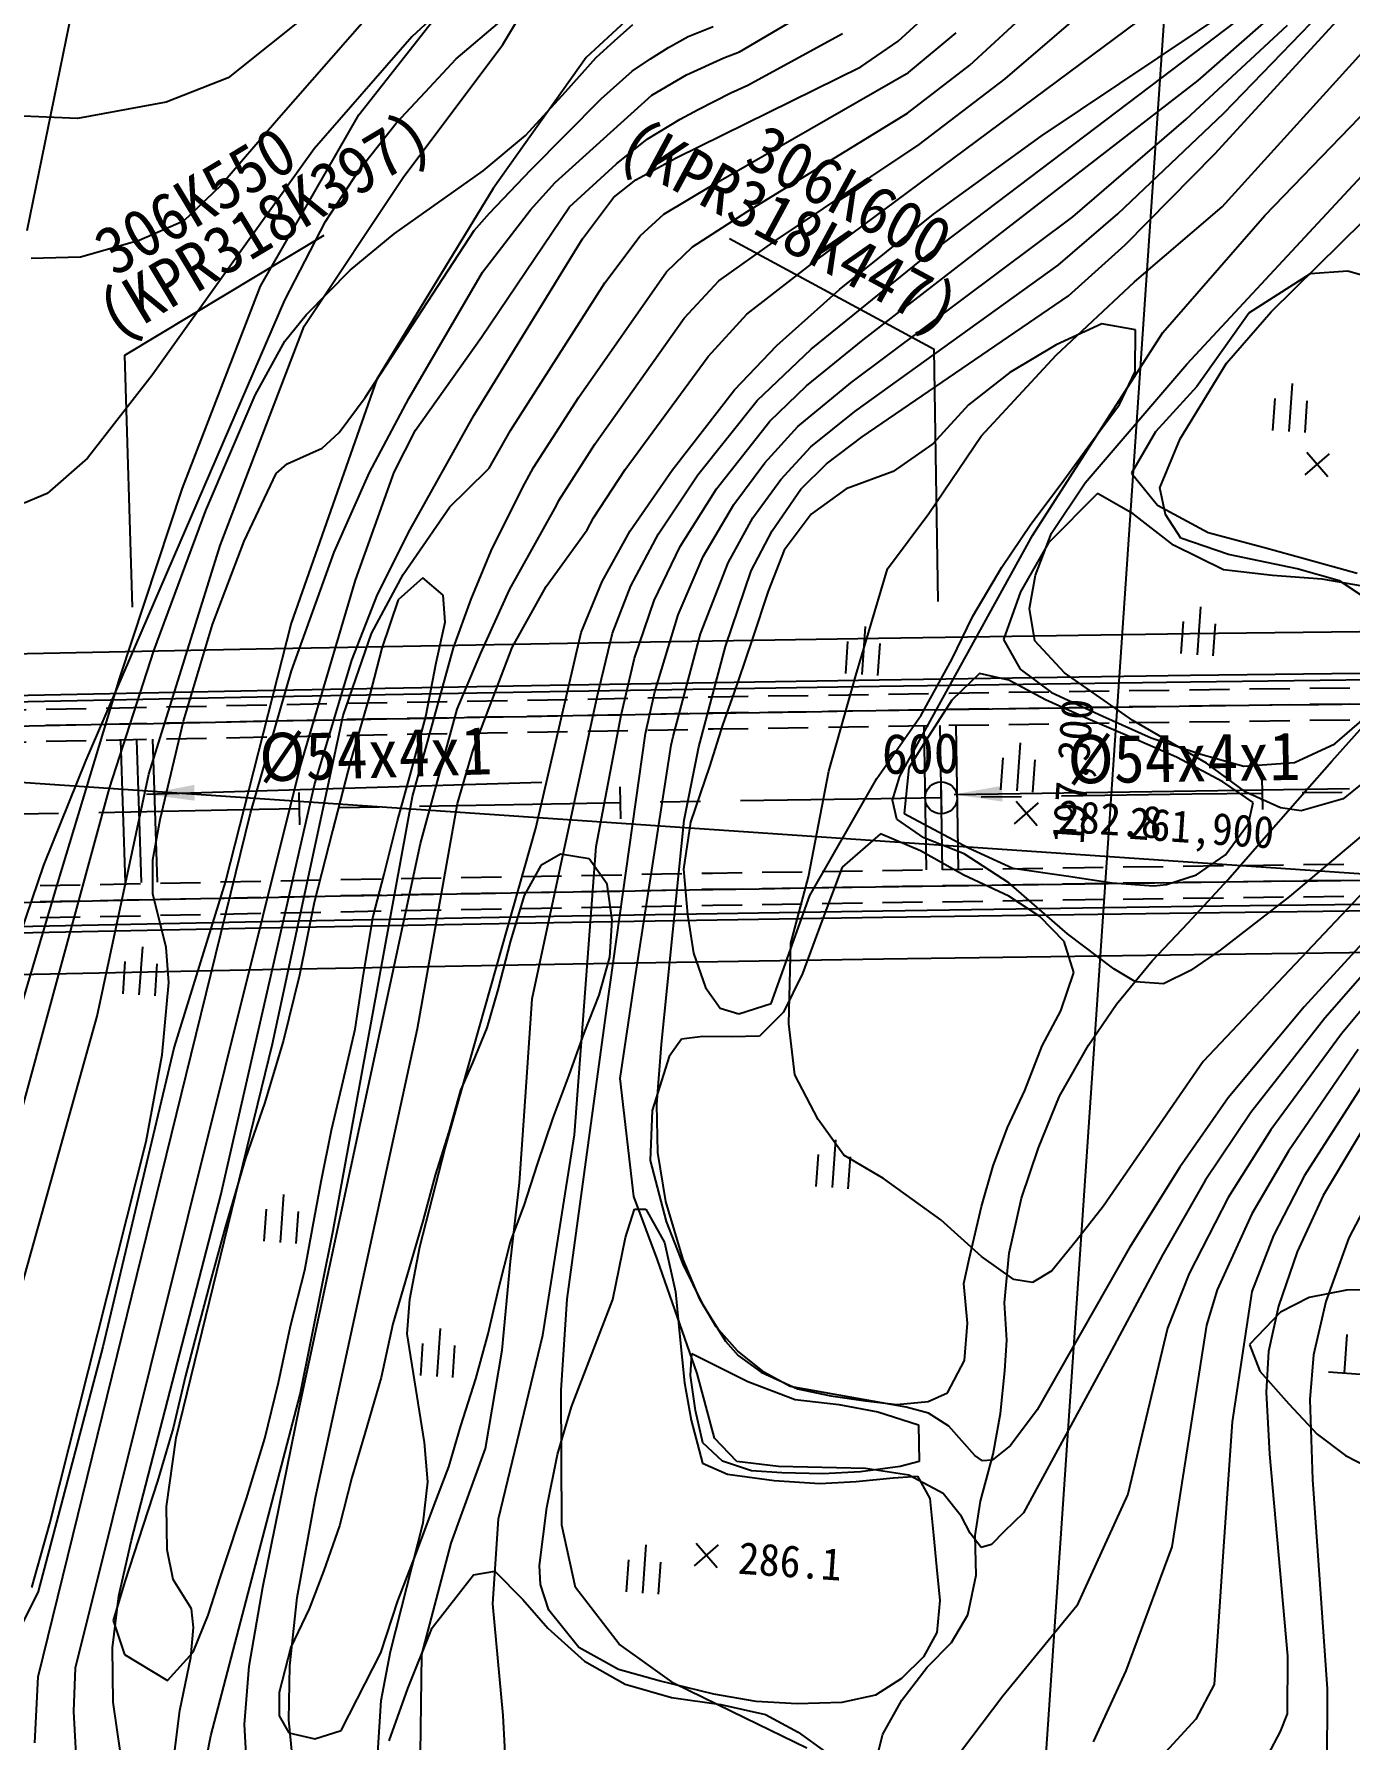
# Model space of a CAD drawing. Header units: millimetres. Extents: x 9574 to 10370, y 1103 to 1809.
# Drawn here: x 9803.7 to 9885.7, y 1422.4 to 1528.8 of the extents above; entities that cross this region are included whole.
import ezdxf
from ezdxf.enums import TextEntityAlignment as Align
from ezdxf.xclip import XClip

# ---------------------------------------------------------------- set-up
doc = ezdxf.new("R2010")
doc.units = ezdxf.units.MM
doc.header["$LTSCALE"] = 10
doc.header["$MEASUREMENT"] = 0
doc.header["$XCLIPFRAME"] = 2
doc.linetypes.add('CENTER', pattern=[2, 1.25, -0.25, 0.25, -0.25])
doc.linetypes.add('HIDDEN', pattern=[0.375, 0.25, -0.125])
doc.layers.add('TZ-BASE', color=253, linetype='Continuous')
doc.layers.add('TZ-CABL', color=4, linetype='Continuous')
doc.styles.add('HANA', font='GulimChe.ttf')
doc.styles.get("Standard").update_dxf_attribs({"font": 'GulimChe.ttf'})
doc.linetypes.add('ZIGZAG', pattern='A,0.0001,-0.2,[131,ltypeshp.shx,S=0.2,R=0,X=-0.2,Y=0],-0.4,[131,ltypeshp.shx,S=0.2,R=180,X=0.2,Y=0],-0.2', length=0.8001)
doc.dimstyles.get("Standard").update_dxf_attribs({"dimtxt": 0.18, "dimasz": 0.18, "dimexe": 0.18, "dimexo": 0.0625, "dimgap": 0.09, "dimtad": 0, "dimtih": 1, "dimtoh": 1, "dimdec": 4, "dimzin": 0, "dimdsep": 46, "dimtxsty": 'Standard', "dimcen": 0.09, "dimadec": 0, "dimazin": 0, "dimtfac": 1, "dimtdec": 4, "dimtofl": 0, "dimtmove": 0, "dimatfit": 3, "dimfxl": 0, "dimtolj": 1, "dimtzin": 0, "dimarcsym": 0})

# ---------------------------------------------------------------- blocks, each defined once
blk = doc.blocks.new('JD-DHGFJ67SF3CG')
at = {"layer": 'TZ-BASE'}
for p, q in [((197.66, -183.84), (223.29, 192.03)), ((203.93, 49.81, 292), (214.4, 58.82, 292)), ((172.63, 51.96, 298.42), (176.46, 58.35, 298.42)), ((146.27, 56.59, 300.33), (142.96, 40.33, 300.33)), ((166.14, 55.89, 302), (158.51, 47.19, 302)), ((163.65, 47.57, 300.33), (170.47, 56.27, 300.33)), ((170.85, 56.06, 301), (166.96, 52.44, 301)), ((192.19, 38.54, 291), (214.74, 55.29, 291)), ((197.26, 52.17, 295), (200.14, 54.83, 295)), ((198.72, 38.53, 289), (220.53, 55.07, 289)), ((201.73, 50.67, 293), (205.65, 54.27, 293)), ((206.17, 46.23, 290), (218.36, 54.41, 290)), ((215.95, 49.7, 288), (221.39, 54.48, 288)), ((217.55, 47.67, 286), (224.17, 54.53, 286)), ((160.66, 53.99, 303), (155.51, 49.88, 303)), ((169.72, 51.06, 300), (172.55, 53.46, 300)), ((180.24, 53.39, 298.42), (177.81, 51.15, 298.42)), ((179.59, 52.19, 299), (180.73, 53.19, 299)), ((187.36, 51.5, 297), (191.86, 54.13, 297)), ((216.98, 45.14, 285), (224.59, 53.43, 285)), ((166.96, 52.44, 301), (160.87, 45.45, 301)), ((178.43, 51.14, 299), (179.59, 52.19, 299)), ((182.95, 51.76, 298), (184.17, 52.46, 298)), ((184.17, 52.46, 298), (185.73, 53.07, 298)), ((187.89, 49.42, 296), (193.79, 52.64, 296)), ((194.93, 50.56, 295), (197.26, 52.17, 295)), ((197.91, 50.21, 294), (200.88, 52.69, 294)), ((215.2, 47.3, 287), (221.51, 53.15, 287)), ((217.44, 41.83, 284), (227.18, 52.57, 284)), ((166.41, 43.66, 298.42), (172.63, 51.96, 298.42)), ((167.79, 48.99, 300), (169.72, 51.06, 300)), ((177.81, 51.15, 298.42), (172.03, 42.97, 298.42)), ((176.52, 49.01, 299), (178.43, 51.14, 299)), ((180.68, 50.3, 298), (181.82, 51.05, 298)), ((181.82, 51.05, 298), (182.95, 51.76, 298)), ((184.06, 50.07, 297), (186.39, 51.12, 297)), ((186.39, 51.12, 297), (187.36, 51.5, 297)), ((178.75, 48.56, 298), (180.68, 50.3, 298)), ((181.91, 48.79, 297), (184.06, 50.07, 297)), ((183.43, 44.89, 295), (194.93, 50.56, 295)), ((185.74, 43.23, 294), (197.91, 50.21, 294)), ((197.84, 47.68, 293), (201.73, 50.67, 293)), ((220.1, 41.3, 283), (228.83, 50.35, 283)), ((155.51, 49.88, 303), (151.64, 48.36, 303)), ((165.98, 47.06, 300), (167.79, 48.99, 300)), ((174.03, 46.28, 299), (176.52, 49.01, 299)), ((184.79, 47.9, 296), (186.83, 48.94, 296)), ((186.83, 48.94, 296), (187.89, 49.42, 296)), ((195.08, 33.54, 288), (215.95, 49.7, 288)), ((198.56, 45.72, 292), (203.93, 49.81, 292)), ((151.64, 48.36, 303), (146.11, 47.35, 303)), ((174.37, 44.15, 298), (178.75, 48.56, 298)), ((175.89, 43.36, 297), (181.91, 48.79, 297)), ((183.67, 47.29, 296), (184.79, 47.9, 296)), ((146.11, 47.35, 303), (142.25, 47.51, 303)), ((158.51, 47.19, 302), (155.05, 43.16, 302)), ((157.52, 36.88, 300.33), (163.65, 47.57, 300.33)), ((163.68, 44.16, 300), (165.98, 47.06, 300)), ((181.62, 46.06, 296), (183.67, 47.29, 296)), ((187.88, 41.57, 293), (197.84, 47.68, 293)), ((208.15, 41.22, 287), (215.2, 47.3, 287)), ((210.94, 41.39, 286), (217.55, 47.67, 286)), ((215.25, 32.03, 282), (229.67, 47.57, 282)), ((171.39, 44.08, 299), (174.03, 46.28, 299)), ((179.7, 44.52, 296), (181.62, 46.06, 296)), ((199.45, 41.38, 290), (206.17, 46.23, 290)), ((160.87, 45.45, 301), (155.71, 38.26, 301)), ((180.9, 43.51, 295), (183.43, 44.89, 295)), ((189.59, 39.71, 292), (198.56, 45.72, 292)), ((211.4, 39.47, 285), (216.98, 45.14, 285)), ((160.25, 34.4, 298.42), (166.41, 43.66, 298.42)), ((161.57, 40.92, 300), (163.68, 44.16, 300)), ((165.86, 40.16, 299), (171.39, 44.08, 299)), ((171.8, 41.43, 298), (174.37, 44.15, 298)), ((176.77, 41.83, 296), (179.7, 44.52, 296)), ((155.05, 43.16, 302), (152.72, 40.94, 302)), ((172.03, 42.97, 298.42), (164.78, 31.09, 298.42)), ((174.35, 41.65, 297), (175.89, 43.36, 297)), ((179.51, 42.42, 295), (180.9, 43.51, 295)), ((182.65, 41.37, 294), (185.74, 43.23, 294)), ((171.3, 33.71, 296), (176.77, 41.83, 296)), ((171.35, 37.77, 297), (174.35, 41.65, 297)), ((177.58, 39.84, 295), (179.51, 42.42, 295)), ((184.45, 39.35, 293), (187.88, 41.57, 293)), ((211.98, 37.17, 284), (217.44, 41.83, 284)), ((152.72, 40.94, 302), (149.96, 39.74, 302)), ((159.03, 36.02, 300), (161.57, 40.92, 300)), ((170.84, 40.36, 298), (171.8, 41.43, 298)), ((181.18, 40.03, 294), (182.65, 41.37, 294)), ((193.61, 36.68, 290), (199.45, 41.38, 290)), ((194.3, 30.87, 287), (208.15, 41.22, 287)), ((207.22, 38.2, 286), (210.94, 41.39, 286)), ((213.75, 34.01, 283), (220.1, 41.3, 283)), ((220.51, 35.3, 281), (226.28, 40.99, 281)), ((149.96, 39.74, 302), (146.31, 38.7, 302)), ((163.11, 37.88, 299), (165.86, 40.16, 299)), ((164.05, 29.95, 298), (170.84, 40.36, 298)), ((170.82, 28.82, 295), (177.58, 39.84, 295)), ((178.97, 37.09, 294), (181.18, 40.03, 294)), ((182.82, 37.79, 293), (184.45, 39.35, 293)), ((186.09, 37.22, 292), (189.59, 39.71, 292)), ((207.87, 36.29, 285), (211.4, 39.47, 285)), ((146.31, 38.7, 302), (143.23, 38.61, 302)), ((187.83, 35.14, 291), (192.19, 38.54, 291)), ((191.84, 32.97, 289), (198.72, 38.53, 289)), ((155.71, 38.26, 301), (150.78, 31.35, 301)), ((160.37, 35.11, 299), (163.11, 37.88, 299)), ((166.77, 29.88, 297), (171.35, 37.77, 297)), ((177.36, 29.97, 293), (182.82, 37.79, 293)), ((183.92, 34.9, 292), (186.09, 37.22, 292)), ((194.56, 29.08, 286), (207.22, 38.2, 286)), ((222.92, 37.65, 280.67), (219.12, 35.23, 280.67)), ((225.27, 37.83, 280.67), (222.92, 37.65, 280.67)), ((226.94, 37.35, 280.67), (225.27, 37.83, 280.67)), ((152.67, 24.3, 300.33), (157.52, 36.88, 300.33)), ((173.11, 27.9, 294), (178.97, 37.09, 294)), ((189.7, 33.2, 290), (193.61, 36.68, 290)), ((195.02, 27.5, 285), (207.87, 36.29, 285)), ((207.1, 32.59, 284), (211.98, 37.17, 284)), ((146.65, 7.35, 300), (159.03, 36.02, 300)), ((159.04, 33.46, 299), (160.37, 35.11, 299)), ((185.41, 32.51, 291), (187.83, 35.14, 291)), ((219.12, 35.23, 280.67), (215.87, 30.64, 280.67)), ((217.72, 32.1, 281), (220.51, 35.3, 281)), ((155, 20.72, 298.42), (160.25, 34.4, 298.42)), ((178.36, 27.05, 292), (183.92, 34.9, 292)), ((209.94, 34.55, 284.29), (207.11, 33.24, 284.29)), ((212.04, 34.16, 284.29), (209.94, 34.55, 284.29)), ((212.02, 31.58, 284.29), (212.04, 34.16, 284.29)), ((157.18, 30.09, 299), (159.04, 33.46, 299)), ((167.19, 27.91, 296), (171.3, 33.71, 296)), ((187.06, 30.42, 290), (189.7, 33.2, 290)), ((188.47, 29.77, 289), (191.84, 32.97, 289)), ((191.55, 30.67, 288), (195.08, 33.54, 288)), ((207.11, 33.24, 284.29), (204.21, 31.5, 284.29)), ((205.63, 21.34, 283), (213.75, 34.01, 283)), ((180.25, 25.46, 291), (185.41, 32.51, 291)), ((202.43, 27.53, 284), (207.1, 32.59, 284)), ((208.9, 24.63, 282), (215.25, 32.03, 282)), ((214.82, 27.38, 281), (217.72, 32.1, 281)), ((150.78, 31.35, 301), (146.75, 26.17, 301)), ((164.78, 31.09, 298.42), (159.43, 15.89, 298.42)), ((191.01, 28.14, 287), (194.3, 30.87, 287)), ((204.21, 31.5, 284.29), (201.63, 29.5, 284.29)), ((211.05, 29.52, 284.29), (212.02, 31.58, 284.29)), ((154.12, 22.91, 299), (157.18, 30.09, 299)), ((162.43, 27.76, 298), (164.05, 29.95, 298)), ((164.31, 25.28, 297), (166.77, 29.88, 297)), ((174.53, 25.59, 293), (177.36, 29.97, 293)), ((183.18, 25.43, 290), (187.06, 30.42, 290)), ((189.25, 28.47, 288), (191.55, 30.67, 288)), ((215.87, 30.64, 280.67), (213.3, 27.8, 280.67)), ((220.61, 27.9, 289.92), (220.75, 29.89, 289.92)), ((221.81, 30.82, 289.92), (221.61, 27.83, 289.92)), ((166.85, 21.73, 295), (170.82, 28.82, 295)), ((184.78, 25.12, 289), (188.47, 29.77, 289)), ((191.81, 26.88, 286), (194.56, 29.08, 286)), ((201.63, 29.5, 284.29), (199.41, 27.06, 284.29)), ((209.24, 27.09, 284.29), (211.05, 29.52, 284.29)), ((222.61, 27.76, 289.92), (222.74, 29.75, 289.92)), ((161.37, 26.79, 298), (162.43, 27.76, 298)), ((165.85, 25.3, 296), (167.19, 27.91, 296)), ((171.78, 25.54, 294), (173.11, 27.9, 294)), ((185.93, 24.25, 288), (189.25, 28.47, 288)), ((188.95, 25.88, 287), (191.01, 28.14, 287)), ((213.3, 27.8, 280.67), (211.79, 25.24, 280.67)), ((159.18, 25.82, 298), (161.37, 26.79, 298)), ((176.12, 23.54, 292), (178.36, 27.05, 292)), ((189.95, 24.84, 286), (191.81, 26.88, 286)), ((192.79, 25.82, 285), (195.02, 27.5, 285)), ((199.41, 27.06, 284.29), (196.95, 25.34, 284.29)), ((199.17, 22.72, 284), (202.43, 27.53, 284)), ((207.42, 24.56, 284.29), (209.24, 27.09, 284.29)), ((213.56, 24.31, 281), (214.82, 27.38, 281)), ((146.75, 26.17, 301), (144.22, 23.96, 301)), ((158.49, 25.22, 298), (159.18, 25.82, 298)), ((170.36, 24.16, 294), (171.78, 25.54, 294)), ((173.84, 24.33, 293), (174.53, 25.59, 293)), ((187.02, 23.28, 287), (188.95, 25.88, 287)), ((191.2, 24.23, 285), (192.79, 25.82, 285)), ((222.62, 25.13, 280.8), (224.13, 26.44, 280.8)), ((222.72, 26.54, 280.8), (224.03, 25.03, 280.8)), ((156.51, 20.99, 298), (158.49, 25.22, 298)), ((162.11, 20.31, 297), (164.31, 25.28, 297)), ((163.44, 18.56, 296), (165.85, 25.3, 296)), ((178.27, 22.46, 291), (180.25, 25.46, 291)), ((180.56, 21.64, 290), (183.18, 25.43, 290)), ((182.32, 21.45, 289), (184.78, 25.12, 289)), ((188.21, 22.46, 286), (189.95, 24.84, 286)), ((196.95, 25.34, 284.29), (194.02, 24.26, 284.29)), ((205.53, 22.06, 284.29), (207.42, 24.56, 284.29)), ((206.81, 21.5, 282), (208.9, 24.63, 282)), ((211.79, 25.24, 280.67), (213.41, 23.23, 280.67)), ((144.22, 23.96, 301), (142.79, 23.36, 301)), ((148.76, 12.47, 300.33), (152.67, 24.3, 300.33)), ((169.32, 23.13, 294), (170.36, 24.16, 294)), ((171.9, 20.4, 293), (173.84, 24.33, 293)), ((175.96, 23.22, 292), (176.12, 23.54, 292)), ((183.67, 20.67, 288), (185.93, 24.25, 288)), ((189.4, 21.64, 285), (191.2, 24.23, 285)), ((194.02, 24.26, 284.29), (191.84, 22.67, 284.29)), ((209.67, 23.96, 282.27), (206.62, 20.89, 282.27)), ((211.9, 22.69, 282.27), (209.67, 23.96, 282.27)), ((213.91, 22.65, 281), (213.56, 24.31, 281)), ((150.87, 14.16, 299), (154.12, 22.91, 299)), ((166.41, 18.91, 294), (169.32, 23.13, 294)), ((173.04, 17.97, 292), (175.96, 23.22, 292)), ((177.87, 21.71, 291), (178.27, 22.46, 291)), ((185.11, 20.04, 287), (187.02, 23.28, 287)), ((186.66, 19.65, 286), (188.21, 22.46, 286)), ((191.84, 22.67, 284.29), (190.16, 20.43, 284.29)), ((196.6, 19.27, 284), (199.17, 22.72, 284)), ((214.41, 20.74, 282.27), (211.9, 22.69, 282.27)), ((213.41, 23.23, 280.67), (216.57, 21.54, 280.67)), ((214.87, 21.18, 281), (213.91, 22.65, 281)), ((164.81, 17.68, 295), (166.85, 21.73, 295)), ((175.33, 18.16, 291), (177.87, 21.71, 291)), ((178.81, 18.49, 290), (180.56, 21.64, 290)), ((180.6, 18.21, 289), (182.32, 21.45, 289)), ((188.1, 19.14, 285), (189.4, 21.64, 285)), ((197.36, 6.35, 283), (205.63, 21.34, 283)), ((203.72, 19.38, 284.29), (205.53, 22.06, 284.29)), ((205.82, 18.87, 282), (206.81, 21.5, 282)), ((216.57, 21.54, 280.67), (220.08, 20.6, 280.67)), ((150.57, 6.48, 298.42), (155, 20.72, 298.42)), ((154.53, 15.8, 298), (156.51, 20.99, 298)), ((159.46, 12.92, 297), (162.11, 20.31, 297)), ((170.65, 17.37, 293), (171.9, 20.4, 293)), ((182.05, 17.3, 288), (183.67, 20.67, 288)), ((190.16, 20.43, 284.29), (189.15, 17.87, 284.29)), ((206.62, 20.89, 282.27), (204.87, 17.84, 282.27)), ((217.52, 19.21, 282.27), (214.41, 20.74, 282.27)), ((217.84, 20.16, 281), (214.87, 21.18, 281)), ((220.08, 20.6, 280.67), (222.63, 19.9, 280.67)), ((183.54, 16.41, 287), (185.11, 20.04, 287)), ((184.94, 15.22, 286), (186.66, 19.65, 286)), ((186.49, 14.44, 285), (188.1, 19.14, 285)), ((194.62, 12.62, 284), (196.6, 19.27, 284)), ((201.92, 16.32, 284.29), (203.72, 19.38, 284.29)), ((220.58, 18.86, 282.27), (217.52, 19.21, 282.27)), ((222.11, 19.28, 281), (217.84, 20.16, 281)), ((224.75, 18.52, 281), (222.11, 19.28, 281)), ((222.63, 19.9, 280.67), (225.85, 19.01, 280.67)), ((160, 6.9, 296), (163.44, 18.56, 296)), ((164.43, 15.24, 294), (166.41, 18.91, 294)), ((167.63, 18.7, 294.62), (166.11, 17.34, 294.62)), ((168.91, 17.62, 294.62), (167.63, 18.7, 294.62)), ((173.21, 14.37, 291), (175.33, 18.16, 291)), ((177.51, 15.3, 290), (178.81, 18.49, 290)), ((179.45, 15.27, 289), (180.6, 18.21, 289)), ((205.44, 16.79, 282), (205.82, 18.87, 282)), ((223.68, 18.63, 282.27), (220.58, 18.86, 282.27)), ((226.2, 18.2, 282.27), (223.68, 18.63, 282.27)), ((226.54, 17.34, 281), (224.75, 18.52, 281)), ((163.22, 13.57, 295), (164.81, 17.68, 295)), ((166.11, 17.34, 294.62), (165.09, 14.33, 294.62)), ((169.03, 15.94, 294.62), (168.91, 17.62, 294.62)), ((169.55, 14.34, 293), (170.65, 17.37, 293)), ((171.25, 14.02, 292), (173.04, 17.97, 292)), ((180.82, 13.7, 288), (182.05, 17.3, 288)), ((189.15, 17.87, 284.29), (188.18, 14.93, 284.29)), ((204.87, 17.84, 282.27), (203.82, 14.86, 282.27)), ((182.1, 11.61, 287), (183.54, 16.41, 287)), ((200.61, 13.61, 284.29), (201.92, 16.32, 284.29)), ((205.77, 14.78, 282), (205.44, 16.79, 282)), ((214.89, 13.99, 289.92), (215.03, 15.98, 289.92)), ((216.1, 16.91, 289.92), (215.89, 13.92, 289.92)), ((152.72, 9.77, 298), (154.53, 15.8, 298)), ((159.43, 15.89, 298.42), (155.33, -0.2, 298.42)), ((162.67, 10.12, 294), (164.43, 15.24, 294)), ((168.47, 13.42, 294.62), (169.03, 15.94, 294.62)), ((174.67, 3.1, 290), (177.51, 15.3, 290)), ((178.5, 11.3, 289), (179.45, 15.27, 289)), ((183.23, 8.81, 286), (184.94, 15.22, 286)), ((188.18, 14.93, 284.29), (187.28, 12.29, 284.29)), ((195.2, 15.68, 283.96), (195, 12.68, 283.96)), ((216.89, 13.85, 289.92), (217.03, 15.85, 289.92)), ((148.12, 5.59, 299), (150.87, 14.16, 299)), ((165.09, 14.33, 294.62), (164.3, 11.27, 294.62)), ((167, 5.09, 293), (169.55, 14.34, 293)), ((169.77, 10.53, 292), (171.25, 14.02, 292)), ((170.77, 7.98, 291), (173.21, 14.37, 291)), ((184.83, 8.17, 285), (186.49, 14.44, 285)), ((194, 12.75, 283.96), (194.13, 14.75, 283.96)), ((195.99, 12.62, 283.96), (196.13, 14.61, 283.96)), ((203.82, 14.86, 282.27), (204.85, 13.02, 282.27)), ((207.62, 12.79, 282), (205.77, 14.78, 282)), ((156.9, 4.04, 297), (159.46, 12.92, 297)), ((160.89, 5.81, 295), (163.22, 13.57, 295)), ((167.83, 10.07, 294.62), (168.47, 13.42, 294.62)), ((179.99, 10.16, 288), (180.82, 13.7, 288)), ((198.68, 10.14, 284.29), (200.61, 13.61, 284.29)), ((204.85, 13.02, 282.27), (206.82, 11.56, 282.27)), ((211.87, 9.81, 282), (207.62, 12.79, 282)), ((144.9, -0.3, 300.33), (148.76, 12.47, 300.33)), ((187.28, 12.29, 284.29), (186.31, 9.52, 284.29)), ((192.93, 6.65, 284), (194.62, 12.62, 284)), ((202.33, 12.75, 282.77), (200.6, 11.08, 282.77)), ((204.15, 12.34, 282.77), (202.33, 12.75, 282.77)), ((206.43, 11.1, 282.77), (204.15, 12.34, 282.77)), ((164.3, 11.27, 294.62), (163.12, 7.29, 294.62)), ((176.09, 0.14, 289), (178.5, 11.3, 289)), ((181.51, 9.01, 287), (182.1, 11.61, 287)), ((200.6, 11.08, 282.77), (198.81, 8.31, 282.77)), ((208.92, 9.99, 282.77), (206.43, 11.1, 282.77)), ((206.82, 11.56, 282.27), (210.02, 10.09, 282.27)), ((232.3, 10.87, 282), (224.99, 4.93, 282)), ((79.75, 10.25), (698.74, -31.97)), ((151.26, 3.65, 298), (152.72, 9.77, 298)), ((158.27, -10.33, 294), (162.67, 10.12, 294)), ((166.91, 6.64, 294.62), (167.83, 10.07, 294.62)), ((167.5, 2.15, 292), (169.77, 10.53, 292)), ((178.44, 1.96, 288), (179.99, 10.16, 288)), ((195.92, 6.2, 284.29), (198.68, 10.14, 284.29)), ((211.98, 8.67, 282.77), (208.92, 9.99, 282.77)), ((210.02, 10.09, 282.27), (213.03, 8.73, 282.27)), ((216.48, 7.15, 282), (211.87, 9.81, 282)), ((224.29, 7.29, 272.43), (226.39, 9.66, 272.43)), ((224.47, 8.36, 282.27), (226.32, 9.97, 282.27)), ((179.11, -8.11, 287), (181.51, 9.01, 287)), ((183.12, 8.28, 286), (183.23, 8.81, 286)), ((186.31, 9.52, 284.29), (185.49, 6.95, 284.29)), ((214.61, 7.54, 282.77), (211.98, 8.67, 282.77)), ((213.03, 8.73, 282.27), (216.12, 7.72, 282.27)), ((169.8, 4.64, 291), (170.77, 7.98, 291)), ((180.83, -6.49, 286), (183.12, 8.28, 286)), ((183.92, 3.61, 285), (184.83, 8.17, 285)), ((198.81, 8.31, 282.77), (197.93, 6.86, 282.77)), ((203.66, 5.5, 289.92), (203.79, 7.5, 289.92)), ((204.86, 8.42, 289.92), (204.66, 5.43, 289.92)), ((217.49, 5.99, 282.77), (214.61, 7.54, 282.77)), ((216.12, 7.72, 282.27), (218.79, 6.98, 282.27)), ((232.95, 8.37, 283), (221.65, -1.16, 283)), ((221.96, 7.2, 282.27), (224.47, 8.36, 282.27)), ((144.02, 0.81, 300), (146.65, 7.35, 300)), ((146, -49.24, 296), (160, 6.9, 296)), ((147.35, -8.62, 298.42), (150.57, 6.48, 298.42)), ((163.12, 7.29, 294.62), (162.01, 2.95, 294.62)), ((166.06, 3.56, 294.62), (166.91, 6.64, 294.62)), ((185.49, 6.95, 284.29), (184.31, 3.48, 284.29)), ((191.66, 0.07, 284), (192.93, 6.65, 284)), ((197.93, 6.86, 282.77), (197.64, 4.02, 282.77)), ((205.65, 5.36, 289.92), (205.79, 7.36, 289.92)), ((218.93, 5.35, 282), (216.48, 7.15, 282)), ((218.79, 6.98, 282.27), (221.96, 7.2, 282.27)), ((222.15, 4.86, 272.43), (224.29, 7.29, 272.43)), ((140.98, -20.56, 299), (148.12, 5.59, 299)), ((155.04, -19.76, 295), (160.89, 5.81, 295)), ((159.92, 5.32), (159.96, 3.32)), ((179.92, 5.68), (179.95, 3.68)), ((191.75, -1.09, 284.29), (195.92, 6.2, 284.29)), ((196.9, 4.86, 283), (197.36, 6.35, 283)), ((199.92, 6), (199.95, 4)), ((219.37, 4.71, 282.77), (217.49, 5.99, 282.77)), ((221.09, 4.38, 282), (218.93, 5.35, 282)), ((219.92, 6.28), (219.95, 4.28)), ((162.05, -21.98, 293), (167, 5.09, 293)), ((167.31, -9.39, 291), (169.8, 4.64, 291)), ((197.17, 3.67, 283), (196.9, 4.86, 283)), ((204.51, 3.38, 282.75), (206.01, 4.69, 282.75)), ((204.6, 4.79, 282.75), (205.92, 3.28, 282.75)), ((219.08, 3.4, 282.77), (219.37, 4.71, 282.77)), ((219.92, 2.32, 272.43), (222.15, 4.86, 272.43)), ((222.36, 4.18, 282), (221.09, 4.38, 282)), ((224.99, 4.93, 282), (222.36, 4.18, 282)), ((143.67, -49.8, 297), (156.9, 4.04, 297)), ((150.82, 1.14, 298), (151.26, 3.65, 298)), ((165.22, 0.23, 294.62), (166.06, 3.56, 294.62)), ((182.5, -10.35, 285), (183.92, 3.61, 285)), ((184.31, 3.48, 284.29), (183.87, 0.55, 284.29)), ((198.85, 2.5, 283), (197.17, 3.67, 283)), ((197.64, 4.02, 282.77), (201.63, 1.89, 282.77)), ((217.65, 1.44, 282.77), (219.08, 3.4, 282.77)), ((233.73, 4.18, 285), (222.56, -8.02, 285)), ((159.95, -32.96, 292), (167.5, 2.15, 292)), ((162.01, 2.95, 294.62), (160.87, -1.53, 294.62)), ((169.03, -16.84, 290), (174.67, 3.1, 290)), ((196.16, 2.75, 285.5), (193.77, 0.68, 285.5)), ((198.65, 1.69, 285.5), (196.16, 2.75, 285.5)), ((201.36, 1.51, 283), (198.85, 2.5, 283)), ((217.79, -0.12, 272.43), (219.92, 2.32, 272.43)), ((150.82, -0.99, 298), (150.82, 1.14, 298)), ((176.22, 1.48, 290.55), (174.98, 0.77, 290.55)), ((178, 1.2, 290.55), (176.22, 1.48, 290.55)), ((177.09, -16.01, 288), (178.44, 1.96, 288)), ((179.12, -0.39, 290.55), (178, 1.2, 290.55)), ((201.34, 0.18, 285.5), (198.65, 1.69, 285.5)), ((204.16, -0.31, 283), (201.36, 1.51, 283)), ((201.63, 1.89, 282.77), (204.41, 0.61, 282.77)), ((215.84, 0.2, 282.77), (217.65, 1.44, 282.77)), ((232.83, 1.54, 286), (223.84, -8.73, 286)), ((142.2, -4.59, 300), (144.02, 0.81, 300)), ((164.55, -2.39, 294.62), (165.22, 0.23, 294.62)), ((174.98, 0.77, 290.55), (173.96, -1.09, 290.55)), ((174.45, -7.54, 289), (176.09, 0.14, 289)), ((183.87, 0.55, 284.29), (184.12, -2.28, 284.29)), ((190.56, -4.07, 284), (191.66, 0.07, 284)), ((193.77, 0.68, 285.5), (192.43, -2.85, 285.5)), ((204.16, -1.14, 285.5), (201.34, 0.18, 285.5)), ((204.41, 0.61, 282.77), (207.87, 0.11, 282.77)), ((207.87, 0.11, 282.77), (210.59, -0.3, 282.77)), ((213.97, -0.41, 282.77), (215.84, 0.2, 282.77)), ((227.37, 0.33, 284), (216.27, -11.43, 284)), ((138.77, -20.93, 300.33), (144.9, -0.3, 300.33)), ((151.64, -4.34, 298), (150.82, -0.99, 298)), ((155.33, -0.2, 298.42), (152.15, -10.52, 298.42)), ((179.44, -2.63, 290.55), (179.12, -0.39, 290.55)), ((207.8, -3.49, 283), (204.16, -0.31, 283)), ((210.59, -0.3, 282.77), (213.19, -0.49, 282.77)), ((213.19, -0.49, 282.77), (213.97, -0.41, 282.77)), ((215.33, -2.8, 272.43), (217.79, -0.12, 272.43)), ((232.2, -0.91, 287), (224.88, -9.71, 287)), ((160.87, -1.53, 294.62), (159.96, -6.06, 294.62)), ((173.96, -1.09, 290.55), (173.09, -3.91, 290.55)), ((189.35, -7.82, 284.29), (191.75, -1.09, 284.29)), ((206.09, -2.41, 285.5), (204.16, -1.14, 285.5)), ((221.65, -1.16, 283), (217.33, -4.49, 283)), ((163.93, -5.99, 294.62), (164.55, -2.39, 294.62)), ((179.29, -4.93, 290.55), (179.44, -2.63, 290.55)), ((184.12, -2.28, 284.29), (184.5, -4.69, 284.29)), ((192.43, -2.85, 285.5), (191.3, -5.95, 285.5)), ((207.61, -3.96, 285.5), (206.09, -2.41, 285.5)), ((213.09, -5.16, 272.43), (215.33, -2.8, 272.43)), ((173.09, -3.91, 290.55), (172.31, -6.98, 290.55)), ((190.45, -9.09, 284), (190.56, -4.07, 284)), ((208.21, -5.89, 285.5), (207.61, -3.96, 285.5)), ((210.69, -5.67, 283), (207.8, -3.49, 283)), ((148.96, -7.21, 298.11), (149.09, -5.21, 298.11)), ((150.16, -4.29, 298.11), (149.95, -7.28, 298.11)), ((151.81, -6.52, 298), (151.64, -4.34, 298)), ((178.62, -7.3, 290.55), (179.29, -4.93, 290.55)), ((184.5, -4.69, 284.29), (185.26, -6.83, 284.29)), ((210.87, -7.87, 272.43), (213.09, -5.16, 272.43)), ((217.33, -4.49, 283), (215.48, -5.77, 283)), ((150.95, -7.35, 298.11), (151.09, -5.35, 298.11)), ((159.96, -6.06, 294.62), (158.95, -10.1, 294.62)), ((163.41, -9.42, 294.62), (163.93, -5.99, 294.62)), ((191.3, -5.95, 285.5), (190.11, -8.37, 285.5)), ((207.39, -8.27, 285.5), (208.21, -5.89, 285.5)), ((212.04, -6.47, 283), (210.69, -5.67, 283)), ((215.48, -5.77, 283), (213.79, -6.59, 283)), ((151.4, -11.02, 298), (151.81, -6.52, 298)), ((172.31, -6.98, 290.55), (171.62, -9.33, 290.55)), ((177.7, -9.67, 290.55), (178.62, -7.3, 290.55)), ((179.93, -12.5, 286), (180.83, -6.49, 286)), ((185.26, -6.83, 284.29), (186.17, -8.11, 284.29)), ((213.79, -6.59, 283), (212.04, -6.47, 283)), ((174.05, -13.33, 289), (174.45, -7.54, 289)), ((176.64, -26.25, 287), (179.11, -8.11, 287)), ((186.17, -8.11, 284.29), (187.33, -8.46, 284.29)), ((187.33, -8.46, 284.29), (189.35, -7.82, 284.29)), ((190.11, -8.37, 285.5), (188.62, -9.85, 285.5)), ((206.22, -10.47, 285.5), (207.39, -8.27, 285.5)), ((209.11, -10.43, 272.43), (210.87, -7.87, 272.43)), ((222.56, -8.02, 285), (217.82, -13.71, 285)), ((141.67, -28.92, 298.42), (147.35, -8.62, 298.42)), ((160.94, -38.62, 291), (167.31, -9.39, 291)), ((162.68, -12.65, 294.62), (163.41, -9.42, 294.62)), ((171.62, -9.33, 290.55), (170.73, -11.52, 290.55)), ((190.82, -12.27, 284), (190.45, -9.09, 284)), ((223.84, -8.73, 286), (219.24, -14.62, 286)), ((152.15, -10.52, 298.42), (147.7, -29.23, 298.42)), ((152.26, -34.89, 294), (158.27, -10.33, 294)), ((158.95, -10.1, 294.62), (157.79, -14, 294.62)), ((176.76, -12.29, 290.55), (177.7, -9.67, 290.55)), ((182.21, -14.11, 285), (182.5, -10.35, 285)), ((183.75, -10.04, 285.5), (182.99, -11.13, 285.5)), ((184.76, -9.92, 285.5), (183.75, -10.04, 285.5)), ((185.09, -9.88, 285.5), (184.76, -9.92, 285.5)), ((186.87, -9.89, 285.5), (185.09, -9.88, 285.5)), ((188.62, -9.85, 285.5), (186.87, -9.89, 285.5)), ((205.14, -13.24, 285.5), (206.22, -10.47, 285.5)), ((207.32, -13.6, 272.43), (209.11, -10.43, 272.43)), ((224.88, -9.71, 287), (220.48, -15.69, 287)), ((150.39, -16.43, 298), (151.4, -11.02, 298)), ((170.73, -11.52, 290.55), (169.99, -13.23, 290.55)), ((182.99, -11.13, 285.5), (181.93, -14.5, 285.5)), ((216.27, -11.43, 284), (210.03, -20.48, 284)), ((225.92, -10.7, 288), (221.57, -17.02, 288)), ((161.95, -15.71, 294.62), (162.68, -12.65, 294.62)), ((175.75, -14.94, 290.55), (176.76, -12.29, 290.55)), ((180.79, -19.85, 286), (179.93, -12.5, 286)), ((192.27, -15.06, 284), (190.82, -12.27, 284)), ((226.81, -11.93, 289), (222.58, -18.54, 289)), ((169.99, -13.23, 290.55), (169.25, -15.82, 290.55)), ((173.67, -19, 289), (174.05, -13.33, 289)), ((204.07, -15.56, 285.5), (205.14, -13.24, 285.5)), ((206, -16.81, 272.43), (207.32, -13.6, 272.43)), ((217.82, -13.71, 285), (214.8, -18.02, 285)), ((227.78, -13.06, 290), (223.75, -19.79, 290)), ((157.79, -14, 294.62), (156.59, -17.47, 294.62)), ((181.93, -14.5, 285.5), (181.8, -17.61, 285.5)), ((182.29, -17.1, 285), (182.21, -14.11, 285)), ((219.24, -14.62, 286), (216.38, -18.86, 286)), ((161.3, -18.92, 294.62), (161.95, -15.71, 294.62)), ((169.25, -15.82, 290.55), (168.41, -18.53, 290.55)), ((174.78, -17.84, 290.55), (175.75, -14.94, 290.55)), ((193.87, -17.28, 284), (192.27, -15.06, 284)), ((203.17, -17.94, 285.5), (204.07, -15.56, 285.5)), ((220.48, -15.69, 287), (217.82, -19.92, 287)), ((228.74, -15.91, 291), (225.34, -22.43, 291)), ((144.39, -40.24, 298), (150.39, -16.43, 298)), ((167.45, -22.99, 290), (169.03, -16.84, 290)), ((175.12, -28.5, 288), (177.09, -16.01, 288)), ((193.36, -16.31, 289.92), (193.15, -19.3, 289.92)), ((204.94, -19.95, 272.43), (206, -16.81, 272.43)), ((156.59, -17.47, 294.62), (155.32, -21.78, 294.62)), ((173.96, -20.41, 290.55), (174.78, -17.84, 290.55)), ((181.8, -17.61, 285.5), (182.8, -21.41, 285.5)), ((182.77, -20.17, 285), (182.29, -17.1, 285)), ((192.15, -19.23, 289.92), (192.29, -17.23, 289.92)), ((196.35, -18.73, 284), (193.87, -17.28, 284)), ((194.15, -19.37, 289.92), (194.29, -17.37, 289.92)), ((202.45, -20.48, 285.5), (203.17, -17.94, 285.5)), ((214.8, -18.02, 285), (211.66, -23.08, 285)), ((221.57, -17.02, 288), (219.3, -20.94, 288)), ((160.78, -21.72, 294.62), (161.3, -18.92, 294.62)), ((168.41, -18.53, 290.55), (167.63, -21.39, 290.55)), ((173.09, -23.91, 289), (173.67, -19, 289)), ((199.92, -21.31, 284), (196.35, -18.73, 284)), ((216.38, -18.86, 286), (213.74, -23.46, 286)), ((222.58, -18.54, 289), (220.65, -22.28, 289)), ((149.49, -41.28, 295), (155.04, -19.76, 295)), ((158.96, -19.72, 294.1), (158.75, -22.71, 294.1)), ((182.25, -23.79, 286), (180.79, -19.85, 286)), ((183.85, -23.77, 285), (182.77, -20.17, 285)), ((204.18, -23.38, 272.43), (204.94, -19.95, 272.43)), ((217.82, -19.92, 287), (215.38, -24.66, 287)), ((223.75, -19.79, 290), (222.12, -23.31, 290)), ((157.76, -22.64, 294.1), (157.89, -20.65, 294.1)), ((159.75, -22.78, 294.1), (159.89, -20.79, 294.1)), ((173.09, -22.68, 290.55), (173.96, -20.41, 290.55)), ((180.27, -22.4, 286.36), (180.83, -20.64, 286.36)), ((180.83, -20.64, 286.36), (181.53, -20.64, 286.36)), ((181.53, -20.64, 286.36), (182.7, -22.73, 286.36)), ((201.68, -23.76, 285.5), (202.45, -20.48, 285.5)), ((210.03, -20.48, 284), (208.37, -22.59, 284)), ((219.3, -20.94, 288), (217.14, -25.66, 288)), ((155.32, -21.78, 294.62), (154.44, -24.96, 294.62)), ((159.99, -32.2, 293), (162.05, -21.98, 293)), ((160.28, -24.44, 294.62), (160.78, -21.72, 294.62)), ((167.63, -21.39, 290.55), (166.66, -24.73, 290.55)), ((182.8, -21.41, 285.5), (183.83, -24.06, 285.5)), ((202.45, -23.59, 284), (199.92, -21.31, 284)), ((220.65, -22.28, 289), (219.3, -25.78, 289)), ((166.83, -26.25, 290), (167.45, -22.99, 290)), ((172.38, -25.54, 290.55), (173.09, -22.68, 290.55)), ((179.48, -26.28, 286.36), (180.27, -22.4, 286.36)), ((182.7, -22.73, 286.36), (183.38, -25.8, 286.36)), ((203.89, -26.49, 272.43), (204.18, -23.38, 272.43)), ((211.66, -23.08, 285), (205.91, -33.15, 285)), ((208.37, -22.59, 284), (206.84, -24.48, 284)), ((222.12, -23.31, 290), (220.95, -26.69, 290)), ((225.34, -22.43, 291), (223.91, -26.4, 291)), ((159.39, -27.93, 294.62), (160.28, -24.44, 294.62)), ((172.58, -29.44, 289), (173.09, -23.91, 289)), ((184.74, -30.89, 286), (182.25, -23.79, 286)), ((183.83, -24.06, 285.5), (185.07, -26.57, 285.5)), ((184.9, -26.25, 285), (183.85, -23.77, 285)), ((201.34, -25.28, 285.5), (201.68, -23.76, 285.5)), ((204.46, -25.02, 284), (202.45, -23.59, 284)), ((213.74, -23.46, 286), (210.4, -29.73, 286)), ((154.44, -24.96, 294.62), (153.66, -27.94, 294.62)), ((166.66, -24.73, 290.55), (165.76, -27.79, 290.55)), ((201.58, -27.74, 285.5), (201.34, -25.28, 285.5)), ((205.62, -25.21, 284), (204.46, -25.02, 284)), ((206.84, -24.48, 284), (205.62, -25.21, 284)), ((215.38, -24.66, 287), (214.03, -28.05, 287)), ((166.67, -28.41, 290), (166.83, -26.25, 290)), ((171.71, -28.41, 290.55), (172.38, -25.54, 290.55)), ((176.25, -31.92, 287), (176.64, -26.25, 287)), ((176.91, -32.97, 286.36), (179.48, -26.28, 286.36)), ((183.38, -25.8, 286.36), (183.66, -28.59, 286.36)), ((185.92, -27.97, 285), (184.9, -26.25, 285)), ((185.07, -26.57, 285.5), (186.5, -28.88, 285.5)), ((204.02, -28.81, 272.43), (203.89, -26.49, 272.43)), ((217.14, -25.66, 288), (216.46, -27.87, 288)), ((219.3, -25.78, 289), (218.07, -33.9, 289)), ((222.86, -26.14, 295.43), (221.09, -27.06, 295.43)), ((225.19, -25.7, 295.43), (222.86, -26.14, 295.43)), ((223.91, -26.4, 291), (223.14, -29.72, 291)), ((227.45, -25.68, 295.43), (225.19, -25.7, 295.43)), ((221.09, -27.06, 295.43), (219.15, -29.08, 295.43)), ((220.95, -26.69, 290), (220.34, -29.52, 290)), ((153.66, -27.94, 294.62), (152.85, -31.03, 294.62)), ((158.65, -31.45, 294.62), (159.39, -27.93, 294.62)), ((165.76, -27.79, 290.55), (165.04, -31.14, 290.55)), ((167.74, -35.19, 290), (166.67, -28.41, 290)), ((168.71, -28.08, 289.92), (168.51, -31.08, 289.92)), ((170.94, -31.22, 290.55), (171.71, -28.41, 290.55)), ((172.36, -39.94, 288), (175.12, -28.5, 288)), ((183.66, -28.59, 286.36), (183.95, -31.46, 286.36)), ((187.25, -29.48, 285), (185.92, -27.97, 285)), ((201.4, -30.08, 285.5), (201.58, -27.74, 285.5)), ((214.03, -28.05, 287), (211.57, -38.41, 287)), ((216.46, -27.87, 288), (214.32, -41.69, 288)), ((225.07, -30.85, 293.48), (225.24, -28.46, 293.48)), ((147.7, -29.23, 298.42), (143.67, -44.48, 298.42)), ((167.51, -31.01, 289.92), (167.64, -29.01, 289.92)), ((169.5, -31.14, 289.92), (169.64, -29.15, 289.92)), ((171.55, -35.56, 289), (172.58, -29.44, 289)), ((184.32, -31.02, 285.76), (184.4, -29.63, 285.76)), ((184.4, -29.63, 285.76), (187.89, -31.38, 285.76)), ((186.5, -28.88, 285.5), (187.28, -29.77, 285.5)), ((188.93, -30.82, 285), (187.25, -29.48, 285)), ((187.28, -29.77, 285.5), (188.73, -30.81, 285.5)), ((203.91, -30.71, 272.43), (204.02, -28.81, 272.43)), ((210.4, -29.73, 286), (205.06, -39.57, 286)), ((219.15, -29.08, 295.43), (219.8, -30.75, 295.43)), ((220.34, -29.52, 290), (220.18, -32.05, 290)), ((223.14, -29.72, 291), (222.9, -32.51, 291)), ((188.73, -30.81, 285.5), (190.98, -31.84, 285.5)), ((190.53, -31.7, 285), (188.93, -30.82, 285)), ((200.34, -32.1, 285.5), (201.4, -30.08, 285.5)), ((203.64, -33.37, 272.43), (203.91, -30.71, 272.43)), ((219.8, -30.75, 295.43), (221.6, -32.77, 295.43)), ((224.08, -30.79, 293.48), (226.07, -30.92, 293.48)), ((152.85, -31.03, 294.62), (152.08, -34.3, 294.62)), ((157.8, -34.94, 294.62), (158.65, -31.45, 294.62)), ((165.04, -31.14, 290.55), (164.02, -34.63, 290.55)), ((170.01, -34.14, 290.55), (170.94, -31.22, 290.55)), ((183.95, -31.46, 286.36), (184.35, -33.79, 286.36)), ((184.63, -33.19, 285.76), (184.32, -31.02, 285.76)), ((185.82, -34.92, 286), (184.74, -30.89, 286)), ((187.89, -31.38, 285.76), (190.84, -32.51, 285.76)), ((197.75, -32.99, 285), (190.53, -31.7, 285)), ((190.98, -31.84, 285.5), (193.07, -32.28, 285.5)), ((154.43, -53.46, 293), (159.99, -32.2, 293)), ((157.67, -44.2, 292), (159.95, -32.96, 292)), ((176.3, -40.33, 287), (176.25, -31.92, 287)), ((190.84, -32.51, 285.76), (193.56, -32.82, 285.76)), ((193.07, -32.28, 285.5), (195.22, -32.59, 285.5)), ((193.56, -32.82, 285.76), (195.98, -33.27, 285.76)), ((195.22, -32.59, 285.5), (197.18, -32.81, 285.5)), ((197.18, -32.81, 285.5), (199.12, -32.63, 285.5)), ((199.12, -32.63, 285.5), (200.34, -32.1, 285.5)), ((220.18, -32.05, 290), (220.4, -35.91, 290)), ((221.6, -32.77, 295.43), (223.37, -34.66, 295.43)), ((222.9, -32.51, 291), (223.08, -37.5, 291)), ((176.02, -35.93, 286.36), (176.91, -32.97, 286.36)), ((184.35, -33.79, 286.36), (185.07, -36.48, 286.36)), ((185.09, -35.2, 285.76), (184.63, -33.19, 285.76)), ((195.98, -33.27, 285.76), (198.53, -34.09, 285.76)), ((199.15, -33.35, 285), (197.75, -32.99, 285)), ((200.41, -34.16, 285), (199.15, -33.35, 285)), ((203.18, -35.92, 272.43), (203.64, -33.37, 272.43)), ((205.91, -33.15, 285), (204.25, -35.38, 285)), ((218.07, -33.9, 289), (217.54, -41.66, 289)), ((152.08, -34.3, 294.62), (151.1, -37.59, 294.62)), ((151.67, -39.17, 294), (152.26, -34.89, 294)), ((156.64, -38.67, 294.62), (157.8, -34.94, 294.62)), ((164.02, -34.63, 290.55), (163.22, -37.37, 290.55)), ((169.26, -36.7, 290.55), (170.01, -34.14, 290.55)), ((187.21, -36.38, 286), (185.82, -34.92, 286)), ((198.53, -34.09, 285.76), (198.57, -36.38, 285.76)), ((202.03, -36, 285), (200.41, -34.16, 285)), ((223.37, -34.66, 295.43), (225.14, -36, 295.43)), ((167.94, -37.64, 290), (167.74, -35.19, 290)), ((169.41, -41.47, 289), (171.55, -35.56, 289)), ((175.37, -39.24, 286.36), (176.02, -35.93, 286.36)), ((186.32, -36.34, 285.76), (185.09, -35.2, 285.76)), ((202.51, -36.33, 285), (202.03, -36, 285)), ((202.39, -38.85, 272.43), (203.18, -35.92, 272.43)), ((204.25, -35.38, 285), (203.11, -36.28, 285)), ((220.4, -35.91, 290), (221.51, -48.5, 290)), ((225.14, -36, 295.43), (227.27, -37.09, 295.43)), ((168.34, -39.1, 290.55), (169.26, -36.7, 290.55)), ((185.07, -36.48, 286.36), (186.63, -37.15, 286.36)), ((188.11, -36.96, 285.76), (186.32, -36.34, 285.76)), ((186.63, -37.15, 286.36), (189.53, -37.55, 286.36)), ((189.79, -36.68, 286), (187.21, -36.38, 286)), ((190.01, -37.08, 285.76), (188.11, -36.96, 285.76)), ((195.22, -36.8, 286), (189.79, -36.68, 286)), ((192.56, -37.14, 285.76), (190.01, -37.08, 285.76)), ((194.9, -37.01, 285.76), (192.56, -37.14, 285.76)), ((197.38, -36.69, 285.76), (194.9, -37.01, 285.76)), ((197.92, -37.23, 286), (195.22, -36.8, 286)), ((198.57, -36.38, 285.76), (197.38, -36.69, 285.76)), ((203.11, -36.28, 285), (202.51, -36.33, 285)), ((151.1, -37.59, 294.62), (149.92, -41.24, 294.62)), ((163.22, -37.37, 290.55), (162.45, -40.39, 290.55)), ((167.66, -40.19, 290), (167.94, -37.64, 290)), ((189.53, -37.55, 286.36), (192.37, -37.74, 286.36)), ((192.37, -37.74, 286.36), (194.63, -37.61, 286.36)), ((194.63, -37.61, 286.36), (196.94, -37.38, 286.36)), ((196.94, -37.38, 286.36), (198.47, -37.29, 286.36)), ((200.07, -38.37, 286), (197.92, -37.23, 286)), ((198.47, -37.29, 286.36), (199.23, -38.67, 286.36)), ((223.08, -37.5, 291), (223.99, -50.53, 291)), ((151.7, -41.88, 294), (151.67, -39.17, 294)), ((155.02, -43.55, 294.62), (156.64, -38.67, 294.62)), ((159.8, -44.84, 291), (160.94, -38.62, 291)), ((167.18, -42.2, 290.55), (168.34, -39.1, 290.55)), ((174.91, -42.86, 286.36), (175.37, -39.24, 286.36)), ((199.23, -38.67, 286.36), (199.46, -40.96, 286.36)), ((201.21, -39.8, 286), (200.07, -38.37, 286)), ((202.06, -40.98, 272.43), (202.39, -38.85, 272.43)), ((211.57, -38.41, 287), (208.38, -45.37, 287)), ((143.28, -44.22, 298), (144.39, -40.24, 298)), ((162.45, -40.39, 290.55), (161.47, -43.16, 290.55)), ((165.63, -48.21, 290), (167.66, -40.19, 290)), ((172, -45.24, 288), (172.36, -39.94, 288)), ((177.14, -44.23, 287), (176.3, -40.33, 287)), ((201.75, -40.83, 286), (201.21, -39.8, 286)), ((205.06, -39.57, 286), (203.87, -40.73, 286)), ((148.69, -44.75, 295), (149.49, -41.28, 295)), ((149.92, -41.24, 294.62), (149.07, -43.84, 294.62)), ((199.46, -40.96, 286.36), (199.65, -42.93, 286.36)), ((202.43, -41.74, 286), (201.75, -40.83, 286)), ((202.12, -43.46, 272.43), (202.06, -40.98, 272.43)), ((203.87, -40.73, 286), (203.07, -41.54, 286)), ((152.07, -43.72, 294), (151.7, -41.88, 294)), ((166.08, -45.06, 290.55), (167.18, -42.2, 290.55)), ((167.58, -48.4, 289), (169.41, -41.47, 289)), ((180.33, -44.5, 289.92), (180.47, -42.5, 289.92)), ((181.53, -41.57, 289.92), (181.33, -44.57, 289.92)), ((184.56, -42.88, 286.13), (186.07, -41.57, 286.13)), ((184.66, -41.47, 286.13), (185.97, -42.98, 286.13)), ((203.07, -41.54, 286), (202.43, -41.74, 286)), ((214.32, -41.69, 288), (211.44, -49.41, 288)), ((217.54, -41.66, 289), (217.18, -46.96, 289)), ((154.25, -45.95, 294.62), (155.02, -43.55, 294.62)), ((161.47, -43.16, 290.55), (160.55, -45.56, 290.55)), ((168.21, -46.73, 287.91), (170.79, -43.44, 287.91)), ((170.79, -43.44, 287.91), (172.13, -43.2, 287.91)), ((172.13, -43.2, 287.91), (173.86, -44.98, 287.91)), ((174.97, -44.03, 286.36), (174.91, -42.86, 286.36)), ((182.33, -44.64, 289.92), (182.46, -42.64, 289.92)), ((199.65, -42.93, 286.36), (199.85, -45.04, 286.36)), ((201.6, -45.93, 272.43), (202.12, -43.46, 272.43)), ((143.67, -44.48, 298.42), (142.4, -47.02, 298.42)), ((149.07, -43.84, 294.62), (148.34, -46.29, 294.62)), ((153.23, -45.56, 294), (152.07, -43.72, 294)), ((156.82, -49.13, 292), (157.67, -44.2, 292)), ((175.49, -45.64, 286.36), (174.97, -44.03, 286.36)), ((179.87, -47.75, 287), (177.14, -44.23, 287)), ((148.29, -47.99, 295), (148.69, -44.75, 295)), ((153.35, -46.72, 294), (153.23, -45.56, 294)), ((159.34, -49.1, 291), (159.8, -44.84, 291)), ((160.55, -45.56, 290.55), (159.41, -47.95, 290.55)), ((165.03, -48.3, 290.55), (166.08, -45.06, 290.55)), ((172.64, -52.21, 288), (172, -45.24, 288)), ((173.86, -44.98, 287.91), (175.42, -46.76, 287.91)), ((177.35, -47.97, 286.36), (175.49, -45.64, 286.36)), ((199.85, -45.04, 286.36), (199.66, -47.02, 286.36)), ((208.38, -45.37, 287), (203.78, -50.99, 287)), ((148.34, -46.29, 294.62), (149.04, -48.4, 294.62)), ((153.18, -48.58, 294), (153.35, -46.72, 294)), ((153.32, -48.25, 294.62), (154.25, -45.95, 294.62)), ((166.71, -50.52, 287.91), (168.21, -46.73, 287.91)), ((175.42, -46.76, 287.91), (177.72, -48.82, 287.91)), ((200.59, -47.66, 272.43), (201.6, -45.93, 272.43)), ((183.29, -50.21, 287), (179.87, -47.75, 287)), ((199.66, -47.02, 286.36), (198.83, -48.54, 286.36)), ((199.07, -49.19, 272.43), (200.59, -47.66, 272.43)), ((217.18, -46.96, 289), (216.95, -50.28, 289)), ((148.35, -51.37, 295), (148.29, -47.99, 295)), ((149.04, -48.4, 294.62), (151.73, -50.03, 294.62)), ((151.73, -50.03, 294.62), (153.32, -48.25, 294.62)), ((152.5, -51.9, 294), (153.18, -48.58, 294)), ((159.41, -47.95, 290.55), (158.69, -50.76, 290.55)), ((162.55, -53.14, 290.55), (165.03, -48.3, 290.55)), ((165.05, -51.26, 290), (165.63, -48.21, 290)), ((167.44, -57.67, 289), (167.58, -48.4, 289)), ((179.83, -49.33, 286.36), (177.35, -47.97, 286.36)), ((177.72, -48.82, 287.91), (180.24, -50.24, 287.91)), ((198.83, -48.54, 286.36), (197.47, -49.89, 286.36)), ((221.51, -48.5, 290), (221.49, -52.1, 290)), ((143.46, -53.91, 297), (143.67, -49.8, 297)), ((145.88, -51.95, 296), (146, -49.24, 296)), ((156.53, -52.76, 292), (156.82, -49.13, 292)), ((159.28, -52.48, 291), (159.34, -49.1, 291)), ((182.37, -50.05, 286.36), (179.83, -49.33, 286.36)), ((197.47, -49.89, 286.36), (195.84, -50.94, 286.36)), ((197.48, -51.25, 272.43), (199.07, -49.19, 272.43)), ((211.44, -49.41, 288), (209.41, -53.85, 288)), ((158.69, -50.76, 290.55), (158.69, -52.22, 290.55)), ((165.54, -53.78, 287.91), (166.71, -50.52, 287.91)), ((180.24, -50.24, 287.91), (183.14, -51.07, 287.91)), ((185.77, -50.88, 286.36), (182.37, -50.05, 286.36)), ((187.73, -52.37, 287), (183.29, -50.21, 287)), ((188.4, -51.32, 286.36), (185.77, -50.88, 286.36)), ((195.84, -50.94, 286.36), (193.75, -51.39, 286.36)), ((203.78, -50.99, 287), (201.2, -54.4, 287)), ((216.95, -50.28, 289), (215.81, -52.43, 289)), ((223.99, -50.53, 291), (223.96, -55.69, 291)), ((146.05, -55, 296), (145.88, -51.95, 296)), ((149.17, -57.17, 295), (148.35, -51.37, 295)), ((152, -55.85, 294), (152.5, -51.9, 294)), ((164.84, -54.55, 290), (165.05, -51.26, 290)), ((183.14, -51.07, 287.91), (186.2, -51.52, 287.91)), ((186.2, -51.52, 287.91), (189, -52.15, 287.91)), ((190.96, -51.47, 286.36), (188.4, -51.32, 286.36)), ((193.75, -51.39, 286.36), (190.96, -51.47, 286.36)), ((196.3, -53.36, 272.43), (197.48, -51.25, 272.43)), ((221.49, -52.1, 290), (221.07, -53.21, 290)), ((157, -61.65, 292), (156.53, -52.76, 292)), ((158.69, -52.22, 290.55), (159.29, -53.29, 290.55)), ((159.76, -57.21, 291), (159.28, -52.48, 291)), ((160.9, -53.66, 290.55), (162.55, -53.14, 290.55)), ((172.92, -57.18, 288), (172.64, -52.21, 288)), ((191.56, -54.24, 287), (187.73, -52.37, 287)), ((189, -52.15, 287.91), (191.03, -53.25, 287.91)), ((215.81, -52.43, 289), (213.67, -54.76, 289)), ((153.95, -55.91, 293), (154.43, -53.46, 293)), ((159.29, -53.29, 290.55), (160.9, -53.66, 290.55)), ((191.03, -53.25, 287.91), (192.75, -54.48, 287.91)), ((195.77, -55.5, 272.43), (196.3, -53.36, 272.43)), ((221.07, -53.21, 290), (219.14, -56.82, 290))]:
    blk.add_line(p, q, dxfattribs=at)
at = {"layer": 'TZ-BASE', "linetype": 'CENTER', "flags": 128}
blk.add_lwpolyline([(699.86, 0, 0.015501), (79.96, 2.48), (0, 0)], format="xyb", dxfattribs=at)
at = {"layer": 'TZ-BASE'}
blk.add_circle((199.93, 5), 1, dxfattribs=at)
for radius in [10010, 10010, 10007.4, 10007, 9993, 9992.6, 9990, 9990]:
    blk.add_arc((349.93, -9993.88), radius, 87.994643, 91.546982, dxfattribs=at)
at = {"layer": 'TZ-BASE', "style": 'HANA'}
for s, height, rotation, p in [('197,300', 2, 86.0983, (208.81, 2.07)), ('600', 2.5, 0.8594, (196.26, 6.48)), ('282.8', 2, 356.0983, (207.19, 2.9, 282.75)), ('261,900', 2, 356.0983, (211.59, 2.45)), ('286.1', 2, 356.0983, (187.24, -43.36, 286.13))]:
    blk.add_text(s, height=height, rotation=rotation, dxfattribs=at).set_placement(p)

msp = doc.modelspace()

# ---------------------------------------------------------------- linework, layer by layer
at = {"layer": 'TZ-BASE', "flags": 128}
for points in [[(9809.87, 1493.04), (9809.38, 1508.74), (9821.81, 1516.21)], [(9860.07, 1493.39), (9859.83, 1509.1), (9847.07, 1515.99)]]:
    msp.add_lwpolyline(points, dxfattribs=at)
at = {"layer": 'TZ-CABL', "linetype": 'HIDDEN'}
for points in [[(9660.11, 1482.64, -0.009293), (10031.97, 1488.75, -0.008207), (10360.4, 1482.64, -0.008207)], [(9660.14, 1481.64, -0.009293), (10031.97, 1487.75, -0.008207), (10360.37, 1481.64, -0.008207)], [(9660.18, 1480.64, -0.009293), (10031.97, 1486.75, -0.008207), (10360.33, 1480.64, -0.008207)], [(9660.47, 1471.68, -0.009274), (10031.59, 1477.75, -0.008207), (10360.02, 1471.65)], [(9660.51, 1470.68, -0.009274), (10031.59, 1476.75, -0.008207), (10359.98, 1470.65)], [(9660.54, 1469.68, -0.009274), (10031.59, 1475.75, -0.008207), (10359.95, 1469.65)]]:
    msp.add_lwpolyline(points, format="xyb", dxfattribs=at)
at = {"layer": 'TZ-CABL', "linetype": 'ZIGZAG', "ltscale": 0.5}
for points in [[(9660.14, 1481.64, -0.009293), (10031.97, 1487.75, -0.008207), (10360.37, 1481.64, -0.008207)], [(9660.51, 1470.68, -0.009274), (10031.59, 1476.75, -0.008207), (10359.98, 1470.65)]]:
    msp.add_lwpolyline(points, format="xyb", dxfattribs=at)
at = {"layer": 'TZ-CABL'}
for points in [[(9859.18, 1485.63), (9859.32, 1476.65)], [(9861.18, 1485.66), (9861.32, 1476.68)], [(9809.12, 1484.74), (9809.4, 1475.84)], [(9811.12, 1484.81), (9811.4, 1475.9)]]:
    msp.add_lwpolyline(points, dxfattribs=at)
at = {"layer": 'TZ-CABL', "linetype": 'ZIGZAG', "ltscale": 0.5}
for points in [[(9860.18, 1485.65), (9860.32, 1476.66)], [(9810.12, 1484.77), (9810.4, 1475.87)]]:
    msp.add_lwpolyline(points, dxfattribs=at)

# ---------------------------------------------------------------- block references
at = {"layer": 'TZ-BASE'}
ref = msp.add_blockref('JD-DHGFJ67SF3CG', (9660.32, 1476.15), dxfattribs=at)
XClip(ref).set_block_clipping_path([(697.2310137717, -75.0000549746), (2.6260664882, -75.000000207), (-2.6260664881, 75.0000002071), (702.4831704018, 74.9999446113)])

# ---------------------------------------------------------------- texts
for s, rotation, p in [('(KPR318K397)', 31.0149, (9808.84, 1509.58)), ('306K550', 31.0149, (9808.72, 1513.59)), ('(KPR318K447)', 331.6207, (9839.87, 1521.01)), ('306K600', 331.6207, (9847.87, 1520.63))]:
    msp.add_text(s, height=3, rotation=rotation, dxfattribs=at).set_placement(p)
for rotation, p in [(1.828, (9825.01, 1483.89)), (0.9113, (9875.38, 1483.65))]:
    msp.add_text('Ø54x4x1', height=3, rotation=rotation, dxfattribs=at).set_placement(p, align=Align.MIDDLE)

# ---------------------------------------------------------------- leaders
for points in [[(9810.73, 1481.37), (9835.37, 1482.13)], [(9861.06, 1481.36), (9885.71, 1481.72)]]:
    msp.add_leader(points, dimstyle='Standard', override={"dimtxt": 3, "dimasz": 3, "dimexe": 2, "dimexo": 3, "dimgap": 1, "dimtad": 0, "dimtih": 0, "dimcen": 1, "dimaunit": 1, "dimadec": 8, "dimtix": 1, "dimtofl": 1, "dimtmove": 2, "dimtvp": 2}, dxfattribs=at)

doc.saveas('drawing.dxf')
